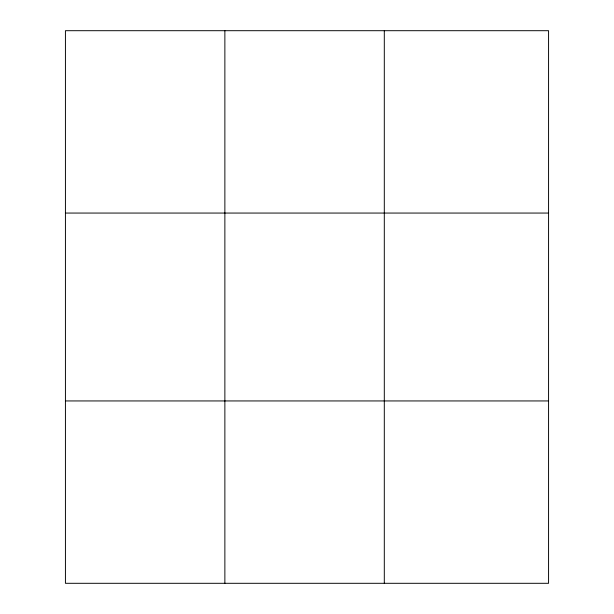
<?xml version="1.0" encoding="UTF-8"?>
<svg xmlns="http://www.w3.org/2000/svg" width="614" height="614" viewBox="0 0 614 614"><rect width="100%" height="100%" fill="white"/><g stroke="black" fill="none" stroke-linecap="round" stroke-linejoin="round"><path stroke-width="0.92" d="M224.87 30.7L224.87 583.3M384.303 30.7L384.303 583.3M548.571 213.058L548.571 30.7L65.429 30.7L65.429 583.3L548.571 583.3L548.571 213.058L65.429 213.058M65.429 400.942L548.571 400.942"/></g></svg>
